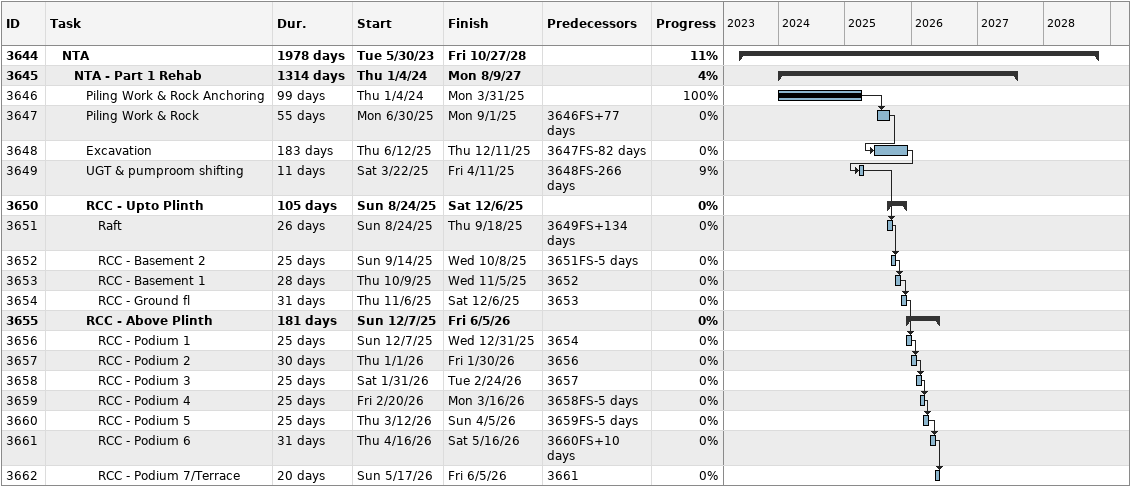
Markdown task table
| ID | Level | Task | Duration | Start | Finish | Predecessors | % complete |
|---|---|---|---|---|---|---|---|
| 3644 | 2 | **NTA** | 1978d | 2023-05-30 | 2028-10-27 |  | 11 |
| 3645 | 3 | **NTA - Part 1 Rehab** | 1314d | 2024-01-04 | 2027-08-09 |  | 4 |
| 3646 | 4 | Piling Work & Rock Anchoring | 99d | 2024-01-04 | 2025-03-31 |  | 100 |
| 3647 | 4 | Piling Work & Rock | 55d | 2025-06-30 | 2025-09-01 | 3646FS+77d | 0 |
| 3648 | 4 | Excavation | 183d | 2025-06-12 | 2025-12-11 | 3647FS-82d | 0 |
| 3649 | 4 | UGT & pumproom shifting | 11d | 2025-03-22 | 2025-04-11 | 3648FS-266d | 9 |
| 3650 | 4 | **RCC - Upto Plinth** | 105d | 2025-08-24 | 2025-12-06 |  | 0 |
| 3651 | 5 | Raft | 26d | 2025-08-24 | 2025-09-18 | 3649FS+134d | 0 |
| 3652 | 5 | RCC - Basement 2 | 25d | 2025-09-14 | 2025-10-08 | 3651FS-5d | 0 |
| 3653 | 5 | RCC - Basement 1 | 28d | 2025-10-09 | 2025-11-05 | 3652 | 0 |
| 3654 | 5 | RCC - Ground fl | 31d | 2025-11-06 | 2025-12-06 | 3653 | 0 |
| 3655 | 4 | **RCC - Above Plinth** | 181d | 2025-12-07 | 2026-06-05 |  | 0 |
| 3656 | 5 | RCC - Podium 1 | 25d | 2025-12-07 | 2025-12-31 | 3654 | 0 |
| 3657 | 5 | RCC - Podium 2 | 30d | 2026-01-01 | 2026-01-30 | 3656 | 0 |
| 3658 | 5 | RCC - Podium 3 | 25d | 2026-01-31 | 2026-02-24 | 3657 | 0 |
| 3659 | 5 | RCC - Podium 4 | 25d | 2026-02-20 | 2026-03-16 | 3658FS-5d | 0 |
| 3660 | 5 | RCC - Podium 5 | 25d | 2026-03-12 | 2026-04-05 | 3659FS-5d | 0 |
| 3661 | 5 | RCC - Podium 6 | 31d | 2026-04-16 | 2026-05-16 | 3660FS+10d | 0 |
| 3662 | 5 | RCC - Podium 7/Terrace | 20d | 2026-05-17 | 2026-06-05 | 3661 | 0 |
